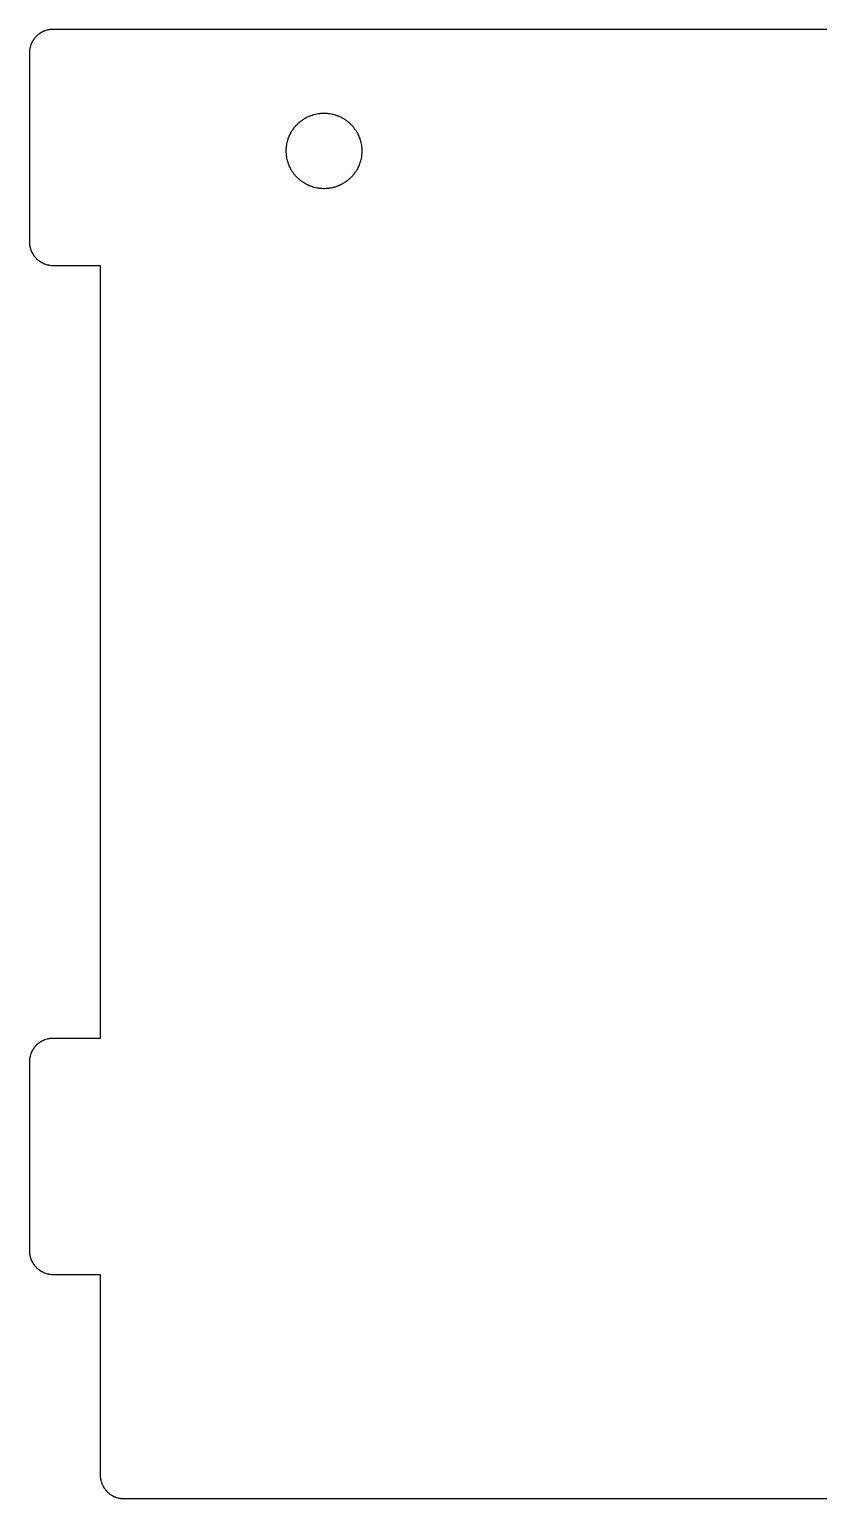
# Model space of a CAD drawing. Header units: metres. Extents: x -3 to 104, y -10 to 53.
# Drawn here: x -3 to 30.4, y -9.5 to 52.8 of the extents above; entities that cross this region are included whole.
import ezdxf

# ---------------------------------------------------------------- set-up
doc = ezdxf.new("R2010")
doc.units = ezdxf.units.M

msp = doc.modelspace()

# ---------------------------------------------------------------- linework, layer by layer
for p, q in [((-2.83887, 52.2949), (-2.84766, 52.2803)), ((-2.8291, 52.3096), (-2.83887, 52.2949)), ((-2.81934, 52.3232), (-2.8291, 52.3096)), ((-2.80859, 52.3379), (-2.81934, 52.3232)), ((-2.79883, 52.3516), (-2.80859, 52.3379)), ((-2.77734, 52.3789), (-2.79883, 52.3516)), ((-2.76562, 52.3926), (-2.77734, 52.3789)), ((-2.75488, 52.4062), (-2.76562, 52.3926)), ((-2.71973, 52.4443), (-2.75488, 52.4062)), ((-2.69434, 52.4697), (-2.71973, 52.4443)), ((-2.65625, 52.5049), (-2.69434, 52.4697)), ((-2.64258, 52.5156), (-2.65625, 52.5049)), ((-2.62891, 52.5273), (-2.64258, 52.5156)), ((-2.60156, 52.5488), (-2.62891, 52.5273)), ((-2.58789, 52.5586), (-2.60156, 52.5488)), ((-2.57324, 52.5693), (-2.58789, 52.5586)), ((-2.55957, 52.5791), (-2.57324, 52.5693)), ((-2.54492, 52.5889), (-2.55957, 52.5791)), ((-2.53027, 52.5977), (-2.54492, 52.5889)), ((-2.51465, 52.6074), (-2.53027, 52.5977)), ((-2.5, 52.6162), (-2.51465, 52.6074)), ((-2.48438, 52.625), (-2.5, 52.6162)), ((-2.46973, 52.6328), (-2.48438, 52.625)), ((-2.42285, 52.6562), (-2.46973, 52.6328)), ((-2.40625, 52.6631), (-2.42285, 52.6562)), ((-2.39062, 52.6709), (-2.40625, 52.6631)), ((-2.375, 52.6768), (-2.39062, 52.6709)), ((-2.3584, 52.6836), (-2.375, 52.6768)), ((-2.30859, 52.7012), (-2.3584, 52.6836)), ((-2.24219, 52.7207), (-2.30859, 52.7012)), ((-2.22461, 52.7246), (-2.24219, 52.7207)), ((-2.20801, 52.7285), (-2.22461, 52.7246)), ((-2.19043, 52.7314), (-2.20801, 52.7285)), ((-2.17383, 52.7344), (-2.19043, 52.7314)), ((-2.15625, 52.7373), (-2.17383, 52.7344)), ((-2.13965, 52.7402), (-2.15625, 52.7373)), ((-2.06934, 52.748), (-2.13965, 52.7402)), ((-2.05273, 52.749), (-2.06934, 52.748)), ((-2.03516, 52.749), (-2.05273, 52.749)), ((-2.01758, 52.75), (-2.03516, 52.749)), ((102.768, 52.75), (-2.01758, 52.75)), ((-2.99902, 51.7852), (-3, 51.7676)), ((-3, 51.7676), (-3, 43.7324)), ((-2.99805, 51.8193), (-2.99902, 51.8027)), ((-2.99902, 51.8027), (-2.99902, 51.7852)), ((-2.99023, 51.8896), (-2.99805, 51.8193)), ((-2.9873, 51.9062), (-2.99023, 51.8896)), ((-2.98438, 51.9238), (-2.9873, 51.9062)), ((-2.98145, 51.9404), (-2.98438, 51.9238)), ((-2.97852, 51.958), (-2.98145, 51.9404)), ((-2.97461, 51.9746), (-2.97852, 51.958)), ((-2.9707, 51.9922), (-2.97461, 51.9746)), ((-2.95117, 52.0586), (-2.9707, 51.9922)), ((-2.93359, 52.1084), (-2.95117, 52.0586)), ((-2.92676, 52.125), (-2.93359, 52.1084)), ((-2.9209, 52.1406), (-2.92676, 52.125)), ((-2.91309, 52.1562), (-2.9209, 52.1406)), ((-2.90625, 52.1729), (-2.91309, 52.1562)), ((-2.88281, 52.2197), (-2.90625, 52.1729)), ((-2.875, 52.2344), (-2.88281, 52.2197)), ((-2.86621, 52.25), (-2.875, 52.2344)), ((-2.85742, 52.2646), (-2.86621, 52.25)), ((-2.84766, 52.2803), (-2.85742, 52.2646)), ((9.16992, 49.1709), (9.22461, 49.1807)), ((9.22461, 49.1807), (9.25195, 49.1846)), ((9.25195, 49.1846), (9.28027, 49.1885)), ((9.28027, 49.1885), (9.30762, 49.1914)), ((9.30762, 49.1914), (9.33594, 49.1943)), ((9.33594, 49.1943), (9.36328, 49.1963)), ((9.36328, 49.1963), (9.3916, 49.1982)), ((9.3916, 49.1982), (9.44727, 49.2002)), ((9.44727, 49.2002), (9.50293, 49.2002)), ((9.50293, 49.2002), (9.55859, 49.1982)), ((9.55859, 49.1982), (9.58691, 49.1963)), ((9.58691, 49.1963), (9.61426, 49.1943)), ((9.61426, 49.1943), (9.64258, 49.1914)), ((9.64258, 49.1914), (9.66992, 49.1885)), ((9.66992, 49.1885), (9.69727, 49.1846)), ((9.69727, 49.1846), (9.72559, 49.1807)), ((9.72559, 49.1807), (9.78027, 49.1709)), ((8.16406, 48.5176), (8.21387, 48.585)), ((8.21387, 48.585), (8.23145, 48.6064)), ((8.23145, 48.6064), (8.24902, 48.6289)), ((8.24902, 48.6289), (8.26758, 48.6494)), ((8.26758, 48.6494), (8.28613, 48.6709)), ((8.28613, 48.6709), (8.30469, 48.6914)), ((8.30469, 48.6914), (8.32422, 48.7119)), ((8.32422, 48.7119), (8.36328, 48.751)), ((8.36328, 48.751), (8.38379, 48.7705)), ((8.38379, 48.7705), (8.4043, 48.7891)), ((8.4043, 48.7891), (8.42578, 48.8076)), ((8.42578, 48.8076), (8.44629, 48.8252)), ((8.44629, 48.8252), (8.46777, 48.8438)), ((8.46777, 48.8438), (8.49023, 48.8604)), ((8.49023, 48.8604), (8.51172, 48.8779)), ((8.51172, 48.8779), (8.53418, 48.8945)), ((8.53418, 48.8945), (8.55762, 48.9102)), ((8.55762, 48.9102), (8.58008, 48.9268)), ((8.58008, 48.9268), (8.60352, 48.9414)), ((8.60352, 48.9414), (8.62695, 48.957)), ((8.62695, 48.957), (8.65137, 48.9717)), ((8.65137, 48.9717), (8.6748, 48.9854)), ((8.6748, 48.9854), (8.72363, 49.0127)), ((8.72363, 49.0127), (8.74902, 49.0254)), ((8.74902, 49.0254), (8.77344, 49.0381)), ((8.77344, 49.0381), (8.84961, 49.0732)), ((8.84961, 49.0732), (8.87598, 49.083)), ((8.87598, 49.083), (8.90137, 49.0938)), ((8.90137, 49.0938), (8.9541, 49.1133)), ((8.9541, 49.1133), (8.98047, 49.1221)), ((8.98047, 49.1221), (9.00684, 49.1299)), ((9.00684, 49.1299), (9.03418, 49.1377)), ((9.03418, 49.1377), (9.06055, 49.1455)), ((9.06055, 49.1455), (9.11523, 49.1592)), ((9.11523, 49.1592), (9.16992, 49.1709)), ((9.78027, 49.1709), (9.83496, 49.1592)), ((9.83496, 49.1592), (9.8623, 49.1523)), ((9.8623, 49.1523), (9.88867, 49.1455)), ((9.88867, 49.1455), (9.91602, 49.1377)), ((9.91602, 49.1377), (9.94238, 49.1299)), ((9.94238, 49.1299), (9.96973, 49.1221)), ((9.96973, 49.1221), (9.99609, 49.1133)), ((9.99609, 49.1133), (10.0488, 49.0938)), ((10.0488, 49.0938), (10.0742, 49.083)), ((10.0742, 49.083), (10.1006, 49.0732)), ((10.1006, 49.0732), (10.1768, 49.0381)), ((10.1768, 49.0381), (10.2012, 49.0254)), ((10.2012, 49.0254), (10.2266, 49.0127)), ((10.2266, 49.0127), (10.2754, 48.9854)), ((10.2754, 48.9854), (10.2988, 48.9717)), ((10.2988, 48.9717), (10.3232, 48.957)), ((10.3232, 48.957), (10.3467, 48.9414)), ((10.3467, 48.9414), (10.3701, 48.9268)), ((10.3701, 48.9268), (10.3926, 48.9102)), ((10.3926, 48.9102), (10.415, 48.8945)), ((10.415, 48.8945), (10.4375, 48.8779)), ((10.4375, 48.8779), (10.46, 48.8604)), ((10.46, 48.8604), (10.4814, 48.8438)), ((10.4814, 48.8438), (10.5039, 48.8252)), ((10.5039, 48.8252), (10.5244, 48.8076)), ((10.5244, 48.8076), (10.5459, 48.7891)), ((10.5459, 48.7891), (10.5664, 48.7705)), ((10.5664, 48.7705), (10.5869, 48.751)), ((10.5869, 48.751), (10.626, 48.7119)), ((10.626, 48.7119), (10.6455, 48.6914)), ((10.6455, 48.6914), (10.6641, 48.6709)), ((10.6641, 48.6709), (10.6826, 48.6494)), ((10.6826, 48.6494), (10.7002, 48.6289)), ((10.7002, 48.6289), (10.7188, 48.6064)), ((10.7188, 48.6064), (10.7354, 48.585)), ((10.7354, 48.585), (10.7529, 48.5625)), ((10.7529, 48.5625), (10.7695, 48.54)), ((7.9043, 47.9053), (7.91602, 47.96)), ((7.91602, 47.96), (7.92285, 47.9873)), ((7.92285, 47.9873), (7.92969, 48.0137)), ((7.92969, 48.0137), (7.93652, 48.041)), ((7.93652, 48.041), (7.94531, 48.0674)), ((7.94531, 48.0674), (7.95312, 48.0947)), ((7.95312, 48.0947), (7.96191, 48.1211)), ((7.96191, 48.1211), (7.98145, 48.1738)), ((7.98145, 48.1738), (7.99121, 48.1992)), ((7.99121, 48.1992), (8.00195, 48.2256)), ((8.00195, 48.2256), (8.03711, 48.3018)), ((8.03711, 48.3018), (8.0498, 48.3262)), ((8.0498, 48.3262), (8.0625, 48.3516)), ((8.0625, 48.3516), (8.0752, 48.376)), ((8.0752, 48.376), (8.08984, 48.4004)), ((8.08984, 48.4004), (8.10352, 48.4238)), ((8.10352, 48.4238), (8.11816, 48.4482)), ((8.11816, 48.4482), (8.13281, 48.4717)), ((8.13281, 48.4717), (8.14844, 48.4951)), ((8.14844, 48.4951), (8.16406, 48.5176)), ((10.7695, 48.54), (10.7852, 48.5176)), ((10.7852, 48.5176), (10.8018, 48.4951)), ((10.8018, 48.4951), (10.8164, 48.4717)), ((10.8164, 48.4717), (10.832, 48.4482)), ((10.832, 48.4482), (10.8467, 48.4238)), ((10.8467, 48.4238), (10.8604, 48.4004)), ((10.8604, 48.4004), (10.8877, 48.3516)), ((10.8877, 48.3516), (10.9004, 48.3262)), ((10.9004, 48.3262), (10.9131, 48.3018)), ((10.9131, 48.3018), (10.9482, 48.2256)), ((10.9482, 48.2256), (10.958, 48.1992)), ((10.958, 48.1992), (10.9688, 48.1738)), ((10.9688, 48.1738), (10.9883, 48.1211)), ((10.9883, 48.1211), (10.9971, 48.0947)), ((10.9971, 48.0947), (11.0049, 48.0674)), ((11.0049, 48.0674), (11.0127, 48.041)), ((11.0127, 48.041), (11.0205, 48.0137)), ((11.0205, 48.0137), (11.0273, 47.9873)), ((11.0273, 47.9873), (11.0342, 47.96)), ((11.0342, 47.96), (11.0459, 47.9053)), ((7.875, 47.6279), (7.87695, 47.6836)), ((7.875, 47.5723), (7.875, 47.6279)), ((7.87695, 47.5166), (7.875, 47.5723)), ((7.87695, 47.6836), (7.87891, 47.7119)), ((7.87891, 47.4883), (7.87695, 47.5166)), ((7.87891, 47.7119), (7.88086, 47.7393)), ((7.88086, 47.4609), (7.87891, 47.4883)), ((7.88086, 47.7393), (7.88379, 47.7676)), ((7.88379, 47.4326), (7.88086, 47.4609)), ((7.88379, 47.7676), (7.88672, 47.7949)), ((7.88672, 47.4053), (7.88379, 47.4326)), ((7.88672, 47.7949), (7.89062, 47.8223)), ((7.89062, 47.377), (7.88672, 47.4053)), ((7.89062, 47.8223), (7.89453, 47.8506)), ((7.89453, 47.3496), (7.89062, 47.377)), ((7.89453, 47.8506), (7.9043, 47.9053)), ((7.9043, 47.2949), (7.89453, 47.3496)), ((11.0459, 47.9053), (11.0557, 47.8506)), ((11.0557, 47.3496), (11.0459, 47.2949)), ((11.0557, 47.8506), (11.0596, 47.8223)), ((11.0596, 47.377), (11.0557, 47.3496)), ((11.0596, 47.8223), (11.0635, 47.7949)), ((11.0635, 47.4053), (11.0596, 47.377)), ((11.0635, 47.7949), (11.0664, 47.7676)), ((11.0664, 47.4326), (11.0635, 47.4053)), ((11.0664, 47.7676), (11.0693, 47.7393)), ((11.0693, 47.4609), (11.0664, 47.4326)), ((11.0693, 47.7393), (11.0713, 47.7119)), ((11.0713, 47.4883), (11.0693, 47.4609)), ((11.0713, 47.7119), (11.0732, 47.6836)), ((11.0732, 47.5166), (11.0713, 47.4883)), ((11.0732, 47.6836), (11.0752, 47.6279)), ((11.0752, 47.5723), (11.0732, 47.5166)), ((11.0752, 47.6279), (11.0752, 47.5723)), ((7.91602, 47.2402), (7.9043, 47.2949)), ((7.92969, 47.1855), (7.91602, 47.2402)), ((7.93652, 47.1592), (7.92969, 47.1855)), ((7.94531, 47.1318), (7.93652, 47.1592)), ((7.95312, 47.1055), (7.94531, 47.1318)), ((7.96191, 47.0791), (7.95312, 47.1055)), ((7.98145, 47.0264), (7.96191, 47.0791)), ((7.99121, 47.001), (7.98145, 47.0264)), ((8.00195, 46.9746), (7.99121, 47.001)), ((8.03711, 46.8984), (8.00195, 46.9746)), ((8.0498, 46.874), (8.03711, 46.8984)), ((8.0625, 46.8486), (8.0498, 46.874)), ((8.0752, 46.8242), (8.0625, 46.8486)), ((8.08984, 46.7998), (8.0752, 46.8242)), ((8.10352, 46.7764), (8.08984, 46.7998)), ((8.11816, 46.752), (8.10352, 46.7764)), ((8.13281, 46.7285), (8.11816, 46.752)), ((8.14844, 46.7051), (8.13281, 46.7285)), ((8.16406, 46.6826), (8.14844, 46.7051)), ((10.8018, 46.7051), (10.7852, 46.6826)), ((10.8164, 46.7285), (10.8018, 46.7051)), ((10.832, 46.752), (10.8164, 46.7285)), ((10.8467, 46.7764), (10.832, 46.752)), ((10.8604, 46.7998), (10.8467, 46.7764)), ((10.8877, 46.8486), (10.8604, 46.7998)), ((10.9004, 46.874), (10.8877, 46.8486)), ((10.9131, 46.8984), (10.9004, 46.874)), ((10.9482, 46.9746), (10.9131, 46.8984)), ((10.958, 47.001), (10.9482, 46.9746)), ((10.9688, 47.0264), (10.958, 47.001)), ((10.9883, 47.0791), (10.9688, 47.0264)), ((10.9971, 47.1055), (10.9883, 47.0791)), ((11.0049, 47.1318), (10.9971, 47.1055)), ((11.0127, 47.1592), (11.0049, 47.1318)), ((11.0205, 47.1855), (11.0127, 47.1592)), ((11.0342, 47.2402), (11.0205, 47.1855)), ((11.0459, 47.2949), (11.0342, 47.2402)), ((8.18066, 46.6592), (8.16406, 46.6826)), ((8.19727, 46.6367), (8.18066, 46.6592)), ((8.21387, 46.6152), (8.19727, 46.6367)), ((8.23145, 46.5928), (8.21387, 46.6152)), ((8.24902, 46.5713), (8.23145, 46.5928)), ((8.26758, 46.5508), (8.24902, 46.5713)), ((8.28613, 46.5293), (8.26758, 46.5508)), ((8.30469, 46.5088), (8.28613, 46.5293)), ((8.32422, 46.4883), (8.30469, 46.5088)), ((8.36328, 46.4492), (8.32422, 46.4883)), ((8.38379, 46.4297), (8.36328, 46.4492)), ((8.4043, 46.4111), (8.38379, 46.4297)), ((8.42578, 46.3926), (8.4043, 46.4111)), ((8.44629, 46.374), (8.42578, 46.3926)), ((8.46777, 46.3564), (8.44629, 46.374)), ((8.49023, 46.3389), (8.46777, 46.3564)), ((8.51172, 46.3223), (8.49023, 46.3389)), ((8.53418, 46.3057), (8.51172, 46.3223)), ((8.55762, 46.2891), (8.53418, 46.3057)), ((8.58008, 46.2734), (8.55762, 46.2891)), ((8.60352, 46.2578), (8.58008, 46.2734)), ((8.62695, 46.2432), (8.60352, 46.2578)), ((8.65137, 46.2285), (8.62695, 46.2432)), ((8.6748, 46.2148), (8.65137, 46.2285)), ((8.69922, 46.2002), (8.6748, 46.2148)), ((8.72363, 46.1875), (8.69922, 46.2002)), ((8.74902, 46.1748), (8.72363, 46.1875)), ((8.77344, 46.1621), (8.74902, 46.1748)), ((8.84961, 46.127), (8.77344, 46.1621)), ((8.87598, 46.1162), (8.84961, 46.127)), ((8.90137, 46.1064), (8.87598, 46.1162)), ((8.9541, 46.0869), (8.90137, 46.1064)), ((8.98047, 46.0781), (8.9541, 46.0869)), ((9.00684, 46.0703), (8.98047, 46.0781)), ((9.03418, 46.0615), (9.00684, 46.0703)), ((9.94238, 46.0703), (9.91602, 46.0615)), ((9.96973, 46.0781), (9.94238, 46.0703)), ((9.99609, 46.0869), (9.96973, 46.0781)), ((10.0488, 46.1064), (9.99609, 46.0869)), ((10.0742, 46.1162), (10.0488, 46.1064)), ((10.1006, 46.127), (10.0742, 46.1162)), ((10.1768, 46.1621), (10.1006, 46.127)), ((10.2012, 46.1748), (10.1768, 46.1621)), ((10.2266, 46.1875), (10.2012, 46.1748)), ((10.251, 46.2002), (10.2266, 46.1875)), ((10.2754, 46.2148), (10.251, 46.2002)), ((10.2988, 46.2285), (10.2754, 46.2148)), ((10.3232, 46.2432), (10.2988, 46.2285)), ((10.3467, 46.2578), (10.3232, 46.2432)), ((10.3701, 46.2734), (10.3467, 46.2578)), ((10.3926, 46.2891), (10.3701, 46.2734)), ((10.46, 46.3389), (10.3926, 46.2891)), ((10.4814, 46.3564), (10.46, 46.3389)), ((10.5039, 46.374), (10.4814, 46.3564)), ((10.5244, 46.3926), (10.5039, 46.374)), ((10.5459, 46.4111), (10.5244, 46.3926)), ((10.5664, 46.4297), (10.5459, 46.4111)), ((10.5869, 46.4492), (10.5664, 46.4297)), ((10.626, 46.4883), (10.5869, 46.4492)), ((10.6455, 46.5088), (10.626, 46.4883)), ((10.6641, 46.5293), (10.6455, 46.5088)), ((10.6826, 46.5508), (10.6641, 46.5293)), ((10.7002, 46.5713), (10.6826, 46.5508)), ((10.7188, 46.5928), (10.7002, 46.5713)), ((10.7354, 46.6152), (10.7188, 46.5928)), ((10.7529, 46.6367), (10.7354, 46.6152)), ((10.7695, 46.6592), (10.7529, 46.6367)), ((10.7852, 46.6826), (10.7695, 46.6592)), ((9.06055, 46.0547), (9.03418, 46.0615)), ((9.11523, 46.041), (9.06055, 46.0547)), ((9.16992, 46.0293), (9.11523, 46.041)), ((9.22461, 46.0195), (9.16992, 46.0293)), ((9.25195, 46.0156), (9.22461, 46.0195)), ((9.28027, 46.0117), (9.25195, 46.0156)), ((9.30762, 46.0088), (9.28027, 46.0117)), ((9.33594, 46.0059), (9.30762, 46.0088)), ((9.36328, 46.0039), (9.33594, 46.0059)), ((9.3916, 46.002), (9.36328, 46.0039)), ((9.44727, 46), (9.3916, 46.002)), ((9.50293, 46), (9.44727, 46)), ((9.55859, 46.002), (9.50293, 46)), ((9.58691, 46.0039), (9.55859, 46.002)), ((9.61426, 46.0059), (9.58691, 46.0039)), ((9.64258, 46.0088), (9.61426, 46.0059)), ((9.66992, 46.0117), (9.64258, 46.0088)), ((9.69727, 46.0156), (9.66992, 46.0117)), ((9.72559, 46.0195), (9.69727, 46.0156)), ((9.78027, 46.0293), (9.72559, 46.0195)), ((9.83496, 46.041), (9.78027, 46.0293)), ((9.8623, 46.0479), (9.83496, 46.041)), ((9.88867, 46.0547), (9.8623, 46.0479)), ((9.91602, 46.0615), (9.88867, 46.0547)), ((-3, 43.7324), (-2.99902, 43.7148)), ((-2.99902, 43.7148), (-2.99902, 43.6973)), ((-2.99902, 43.6973), (-2.99805, 43.6807)), ((-2.99805, 43.6807), (-2.99023, 43.6104)), ((-2.99023, 43.6104), (-2.9873, 43.5938)), ((-2.9873, 43.5938), (-2.98438, 43.5762)), ((-2.98438, 43.5762), (-2.98145, 43.5596)), ((-2.98145, 43.5596), (-2.97852, 43.542)), ((-2.97852, 43.542), (-2.97461, 43.5254)), ((-2.97461, 43.5254), (-2.9707, 43.5078)), ((-2.9707, 43.5078), (-2.95117, 43.4414)), ((-2.95117, 43.4414), (-2.93359, 43.3916)), ((-2.93359, 43.3916), (-2.92676, 43.375)), ((-2.92676, 43.375), (-2.9209, 43.3594)), ((-2.9209, 43.3594), (-2.91309, 43.3438)), ((-2.91309, 43.3438), (-2.90625, 43.3271)), ((-2.90625, 43.3271), (-2.88281, 43.2803)), ((-2.88281, 43.2803), (-2.875, 43.2656)), ((-2.875, 43.2656), (-2.86621, 43.25)), ((-2.86621, 43.25), (-2.85742, 43.2354)), ((-2.85742, 43.2354), (-2.84766, 43.2197)), ((-2.84766, 43.2197), (-2.83887, 43.2051)), ((-2.83887, 43.2051), (-2.8291, 43.1904)), ((-2.8291, 43.1904), (-2.81934, 43.1768)), ((-2.81934, 43.1768), (-2.80859, 43.1621)), ((-2.80859, 43.1621), (-2.79883, 43.1484)), ((-2.79883, 43.1484), (-2.77734, 43.1211)), ((-2.77734, 43.1211), (-2.76562, 43.1074)), ((-2.76562, 43.1074), (-2.75488, 43.0938)), ((-2.75488, 43.0938), (-2.71973, 43.0557)), ((-2.71973, 43.0557), (-2.69434, 43.0303)), ((-2.69434, 43.0303), (-2.65625, 42.9951)), ((-2.65625, 42.9951), (-2.64258, 42.9844)), ((-2.64258, 42.9844), (-2.62891, 42.9727)), ((-2.62891, 42.9727), (-2.60156, 42.9512)), ((-2.60156, 42.9512), (-2.58789, 42.9414)), ((-2.58789, 42.9414), (-2.57324, 42.9307)), ((-2.57324, 42.9307), (-2.55957, 42.9209)), ((-2.55957, 42.9209), (-2.54492, 42.9111)), ((-2.54492, 42.9111), (-2.53027, 42.9023)), ((-2.53027, 42.9023), (-2.51465, 42.8926)), ((-2.51465, 42.8926), (-2.5, 42.8838)), ((-2.5, 42.8838), (-2.48438, 42.875)), ((-2.48438, 42.875), (-2.46973, 42.8672)), ((-2.46973, 42.8672), (-2.42285, 42.8438)), ((-2.42285, 42.8438), (-2.40625, 42.8369)), ((-2.40625, 42.8369), (-2.39062, 42.8291)), ((-2.39062, 42.8291), (-2.375, 42.8232)), ((-2.375, 42.8232), (-2.3584, 42.8164)), ((-2.3584, 42.8164), (-2.30859, 42.7988)), ((-2.30859, 42.7988), (-2.24219, 42.7793)), ((-2.24219, 42.7793), (-2.22461, 42.7754)), ((-2.22461, 42.7754), (-2.20801, 42.7715)), ((-2.20801, 42.7715), (-2.19043, 42.7686)), ((-2.19043, 42.7686), (-2.17383, 42.7656)), ((-2.17383, 42.7656), (-2.15625, 42.7627)), ((-2.15625, 42.7627), (-2.13965, 42.7598)), ((-2.13965, 42.7598), (-2.06934, 42.752)), ((-2.06934, 42.752), (-2.05273, 42.751)), ((-2.05273, 42.751), (-2.03516, 42.751)), ((-2.03516, 42.751), (-2.01758, 42.75)), ((-2.01758, 42.75), (0, 42.75)), ((0, 42.75), (0, 10)), ((-2.24219, 9.9707), (-2.30859, 9.95117)), ((-2.22461, 9.97461), (-2.24219, 9.9707)), ((-2.20801, 9.97852), (-2.22461, 9.97461)), ((-2.19043, 9.98145), (-2.20801, 9.97852)), ((-2.17383, 9.98438), (-2.19043, 9.98145)), ((-2.15625, 9.9873), (-2.17383, 9.98438)), ((-2.13965, 9.99023), (-2.15625, 9.9873)), ((-2.06934, 9.99805), (-2.13965, 9.99023)), ((-2.05273, 9.99902), (-2.06934, 9.99805)), ((-2.03516, 9.99902), (-2.05273, 9.99902)), ((-2.01758, 10), (-2.03516, 9.99902)), ((0, 10), (-2.01758, 10)), ((-2.93359, 9.3584), (-2.95117, 9.30859)), ((-2.92676, 9.375), (-2.93359, 9.3584)), ((-2.9209, 9.39062), (-2.92676, 9.375)), ((-2.91309, 9.40625), (-2.9209, 9.39062)), ((-2.90625, 9.42285), (-2.91309, 9.40625)), ((-2.88281, 9.46973), (-2.90625, 9.42285)), ((-2.875, 9.48438), (-2.88281, 9.46973)), ((-2.86621, 9.5), (-2.875, 9.48438)), ((-2.85742, 9.51465), (-2.86621, 9.5)), ((-2.84766, 9.53027), (-2.85742, 9.51465)), ((-2.83887, 9.54492), (-2.84766, 9.53027)), ((-2.8291, 9.55957), (-2.83887, 9.54492)), ((-2.81934, 9.57324), (-2.8291, 9.55957)), ((-2.80859, 9.58789), (-2.81934, 9.57324)), ((-2.79883, 9.60156), (-2.80859, 9.58789)), ((-2.77734, 9.62891), (-2.79883, 9.60156)), ((-2.76562, 9.64258), (-2.77734, 9.62891)), ((-2.75488, 9.65625), (-2.76562, 9.64258)), ((-2.71973, 9.69434), (-2.75488, 9.65625)), ((-2.69434, 9.71973), (-2.71973, 9.69434)), ((-2.65625, 9.75488), (-2.69434, 9.71973)), ((-2.64258, 9.76562), (-2.65625, 9.75488)), ((-2.62891, 9.77734), (-2.64258, 9.76562)), ((-2.60156, 9.79883), (-2.62891, 9.77734)), ((-2.58789, 9.80859), (-2.60156, 9.79883)), ((-2.57324, 9.81934), (-2.58789, 9.80859)), ((-2.55957, 9.8291), (-2.57324, 9.81934)), ((-2.54492, 9.83887), (-2.55957, 9.8291)), ((-2.53027, 9.84766), (-2.54492, 9.83887)), ((-2.51465, 9.85742), (-2.53027, 9.84766)), ((-2.5, 9.86621), (-2.51465, 9.85742)), ((-2.48438, 9.875), (-2.5, 9.86621)), ((-2.46973, 9.88281), (-2.48438, 9.875)), ((-2.42285, 9.90625), (-2.46973, 9.88281)), ((-2.40625, 9.91309), (-2.42285, 9.90625)), ((-2.39062, 9.9209), (-2.40625, 9.91309)), ((-2.375, 9.92676), (-2.39062, 9.9209)), ((-2.3584, 9.93359), (-2.375, 9.92676)), ((-2.30859, 9.95117), (-2.3584, 9.93359)), ((-2.99902, 9.03516), (-3, 9.01758)), ((-3, 9.01758), (-3, 0.98242)), ((-2.99805, 9.06934), (-2.99902, 9.05273)), ((-2.99902, 9.05273), (-2.99902, 9.03516)), ((-2.99023, 9.13965), (-2.99805, 9.06934)), ((-2.9873, 9.15625), (-2.99023, 9.13965)), ((-2.98438, 9.17383), (-2.9873, 9.15625)), ((-2.98145, 9.19043), (-2.98438, 9.17383)), ((-2.97852, 9.20801), (-2.98145, 9.19043)), ((-2.97461, 9.22461), (-2.97852, 9.20801)), ((-2.9707, 9.24219), (-2.97461, 9.22461)), ((-2.95117, 9.30859), (-2.9707, 9.24219)), ((-3, 0.98242), (-2.99902, 0.96484)), ((-2.99902, 0.96484), (-2.99902, 0.94727)), ((-2.99902, 0.94727), (-2.99805, 0.93066)), ((-2.99805, 0.93066), (-2.99023, 0.86035)), ((-2.99023, 0.86035), (-2.9873, 0.84375)), ((-2.9873, 0.84375), (-2.98438, 0.82617)), ((-2.98438, 0.82617), (-2.98145, 0.80957)), ((-2.98145, 0.80957), (-2.97852, 0.79199)), ((-2.97852, 0.79199), (-2.97461, 0.77539)), ((-2.97461, 0.77539), (-2.9707, 0.75781)), ((-2.9707, 0.75781), (-2.95117, 0.69141)), ((-2.95117, 0.69141), (-2.93359, 0.6416)), ((-2.93359, 0.6416), (-2.92676, 0.625)), ((-2.92676, 0.625), (-2.9209, 0.60938)), ((-2.9209, 0.60938), (-2.91309, 0.59375)), ((-2.91309, 0.59375), (-2.90625, 0.57715)), ((-2.90625, 0.57715), (-2.88281, 0.53027)), ((-2.88281, 0.53027), (-2.875, 0.51562)), ((-2.875, 0.51562), (-2.86621, 0.5)), ((-2.86621, 0.5), (-2.85742, 0.48535)), ((-2.85742, 0.48535), (-2.84766, 0.46973)), ((-2.84766, 0.46973), (-2.83887, 0.45508)), ((-2.83887, 0.45508), (-2.8291, 0.44043)), ((-2.8291, 0.44043), (-2.81934, 0.42676)), ((-2.81934, 0.42676), (-2.80859, 0.41211)), ((-2.80859, 0.41211), (-2.79883, 0.39844)), ((-2.79883, 0.39844), (-2.77734, 0.37109)), ((-2.77734, 0.37109), (-2.76562, 0.35742)), ((-2.76562, 0.35742), (-2.75488, 0.34375)), ((-2.75488, 0.34375), (-2.71973, 0.30566)), ((-2.71973, 0.30566), (-2.69434, 0.28027)), ((-2.69434, 0.28027), (-2.65625, 0.24512)), ((-2.65625, 0.24512), (-2.64258, 0.23438)), ((-2.64258, 0.23438), (-2.62891, 0.22266)), ((-2.62891, 0.22266), (-2.60156, 0.20117)), ((-2.60156, 0.20117), (-2.58789, 0.19141)), ((-2.58789, 0.19141), (-2.57324, 0.18066)), ((-2.57324, 0.18066), (-2.55957, 0.1709)), ((-2.55957, 0.1709), (-2.54492, 0.16113)), ((-2.54492, 0.16113), (-2.53027, 0.15234)), ((-2.53027, 0.15234), (-2.51465, 0.14258)), ((-2.51465, 0.14258), (-2.5, 0.13379)), ((-2.5, 0.13379), (-2.48438, 0.125)), ((-2.48438, 0.125), (-2.46973, 0.11719)), ((-2.46973, 0.11719), (-2.42285, 0.09375)), ((-2.42285, 0.09375), (-2.40625, 0.08691)), ((-2.40625, 0.08691), (-2.39062, 0.0791)), ((-2.39062, 0.0791), (-2.375, 0.07324)), ((-2.375, 0.07324), (-2.3584, 0.06641)), ((-2.3584, 0.06641), (-2.30859, 0.04883)), ((-2.30859, 0.04883), (-2.24219, 0.0293)), ((-2.24219, 0.0293), (-2.22461, 0.02539)), ((-2.22461, 0.02539), (-2.20801, 0.02148)), ((-2.20801, 0.02148), (-2.19043, 0.01855)), ((-2.19043, 0.01855), (-2.17383, 0.01562)), ((-2.17383, 0.01562), (-2.15625, 0.0127)), ((-2.15625, 0.0127), (-2.13965, 0.00977)), ((-2.13965, 0.00977), (-2.06934, 0.00195)), ((-2.06934, 0.00195), (-2.05273, 0.00098)), ((-2.05273, 0.00098), (-2.03516, 0.00098)), ((-2.03516, 0.00098), (-2.01758, 0)), ((-2.01758, 0), (0, 0)), ((0, 0), (0, -8.51758)), ((0, -8.51758), (0.00098, -8.53516)), ((0.00098, -8.53516), (0.00098, -8.55273)), ((0.00098, -8.55273), (0.00195, -8.56934)), ((0.00195, -8.56934), (0.00977, -8.63965)), ((0.00977, -8.63965), (0.0127, -8.65625)), ((0.0127, -8.65625), (0.01562, -8.67383)), ((0.01562, -8.67383), (0.01855, -8.69043)), ((0.01855, -8.69043), (0.02148, -8.70801)), ((0.02148, -8.70801), (0.02539, -8.72461)), ((0.02539, -8.72461), (0.0293, -8.74219)), ((0.0293, -8.74219), (0.04883, -8.80859)), ((0.04883, -8.80859), (0.06641, -8.8584)), ((0.06641, -8.8584), (0.07324, -8.875)), ((0.07324, -8.875), (0.0791, -8.89062)), ((0.0791, -8.89062), (0.08691, -8.90625)), ((0.08691, -8.90625), (0.09375, -8.92285)), ((0.09375, -8.92285), (0.11719, -8.96973)), ((0.11719, -8.96973), (0.125, -8.98438)), ((0.125, -8.98438), (0.13379, -9)), ((0.13379, -9), (0.14258, -9.01465)), ((0.14258, -9.01465), (0.15234, -9.03027)), ((0.15234, -9.03027), (0.16113, -9.04492)), ((0.16113, -9.04492), (0.1709, -9.05957)), ((0.1709, -9.05957), (0.18066, -9.07324)), ((0.18066, -9.07324), (0.19141, -9.08789)), ((0.19141, -9.08789), (0.20117, -9.10156)), ((0.20117, -9.10156), (0.22266, -9.12891)), ((0.22266, -9.12891), (0.23438, -9.14258)), ((0.23438, -9.14258), (0.24512, -9.15625)), ((0.24512, -9.15625), (0.28027, -9.19434)), ((0.28027, -9.19434), (0.30566, -9.21973)), ((0.30566, -9.21973), (0.34375, -9.25488)), ((0.34375, -9.25488), (0.35742, -9.26562)), ((0.35742, -9.26562), (0.37109, -9.27734)), ((0.37109, -9.27734), (0.39844, -9.29883)), ((0.39844, -9.29883), (0.41211, -9.30859)), ((0.41211, -9.30859), (0.42676, -9.31934)), ((0.42676, -9.31934), (0.44043, -9.3291)), ((0.44043, -9.3291), (0.45508, -9.33887)), ((0.45508, -9.33887), (0.46973, -9.34766)), ((0.46973, -9.34766), (0.48535, -9.35742)), ((0.48535, -9.35742), (0.5, -9.36621)), ((0.5, -9.36621), (0.51562, -9.375)), ((0.51562, -9.375), (0.53027, -9.38281)), ((0.53027, -9.38281), (0.57715, -9.40625)), ((0.57715, -9.40625), (0.59375, -9.41309)), ((0.59375, -9.41309), (0.60938, -9.4209)), ((0.60938, -9.4209), (0.625, -9.42676)), ((0.625, -9.42676), (0.6416, -9.43359)), ((0.6416, -9.43359), (0.69141, -9.45117)), ((0.69141, -9.45117), (0.75781, -9.4707)), ((0.75781, -9.4707), (0.77539, -9.47461)), ((0.77539, -9.47461), (0.79199, -9.47852)), ((0.79199, -9.47852), (0.80957, -9.48145)), ((0.80957, -9.48145), (0.82617, -9.48438)), ((0.82617, -9.48438), (0.84375, -9.4873)), ((0.84375, -9.4873), (0.86035, -9.49023)), ((0.86035, -9.49023), (0.93066, -9.49805)), ((0.93066, -9.49805), (0.94727, -9.49902)), ((0.94727, -9.49902), (0.96484, -9.49902)), ((0.96484, -9.49902), (0.98242, -9.5)), ((0.98242, -9.5), (99.9678, -9.5))]:
    msp.add_line(p, q)

doc.saveas('drawing.dxf')
